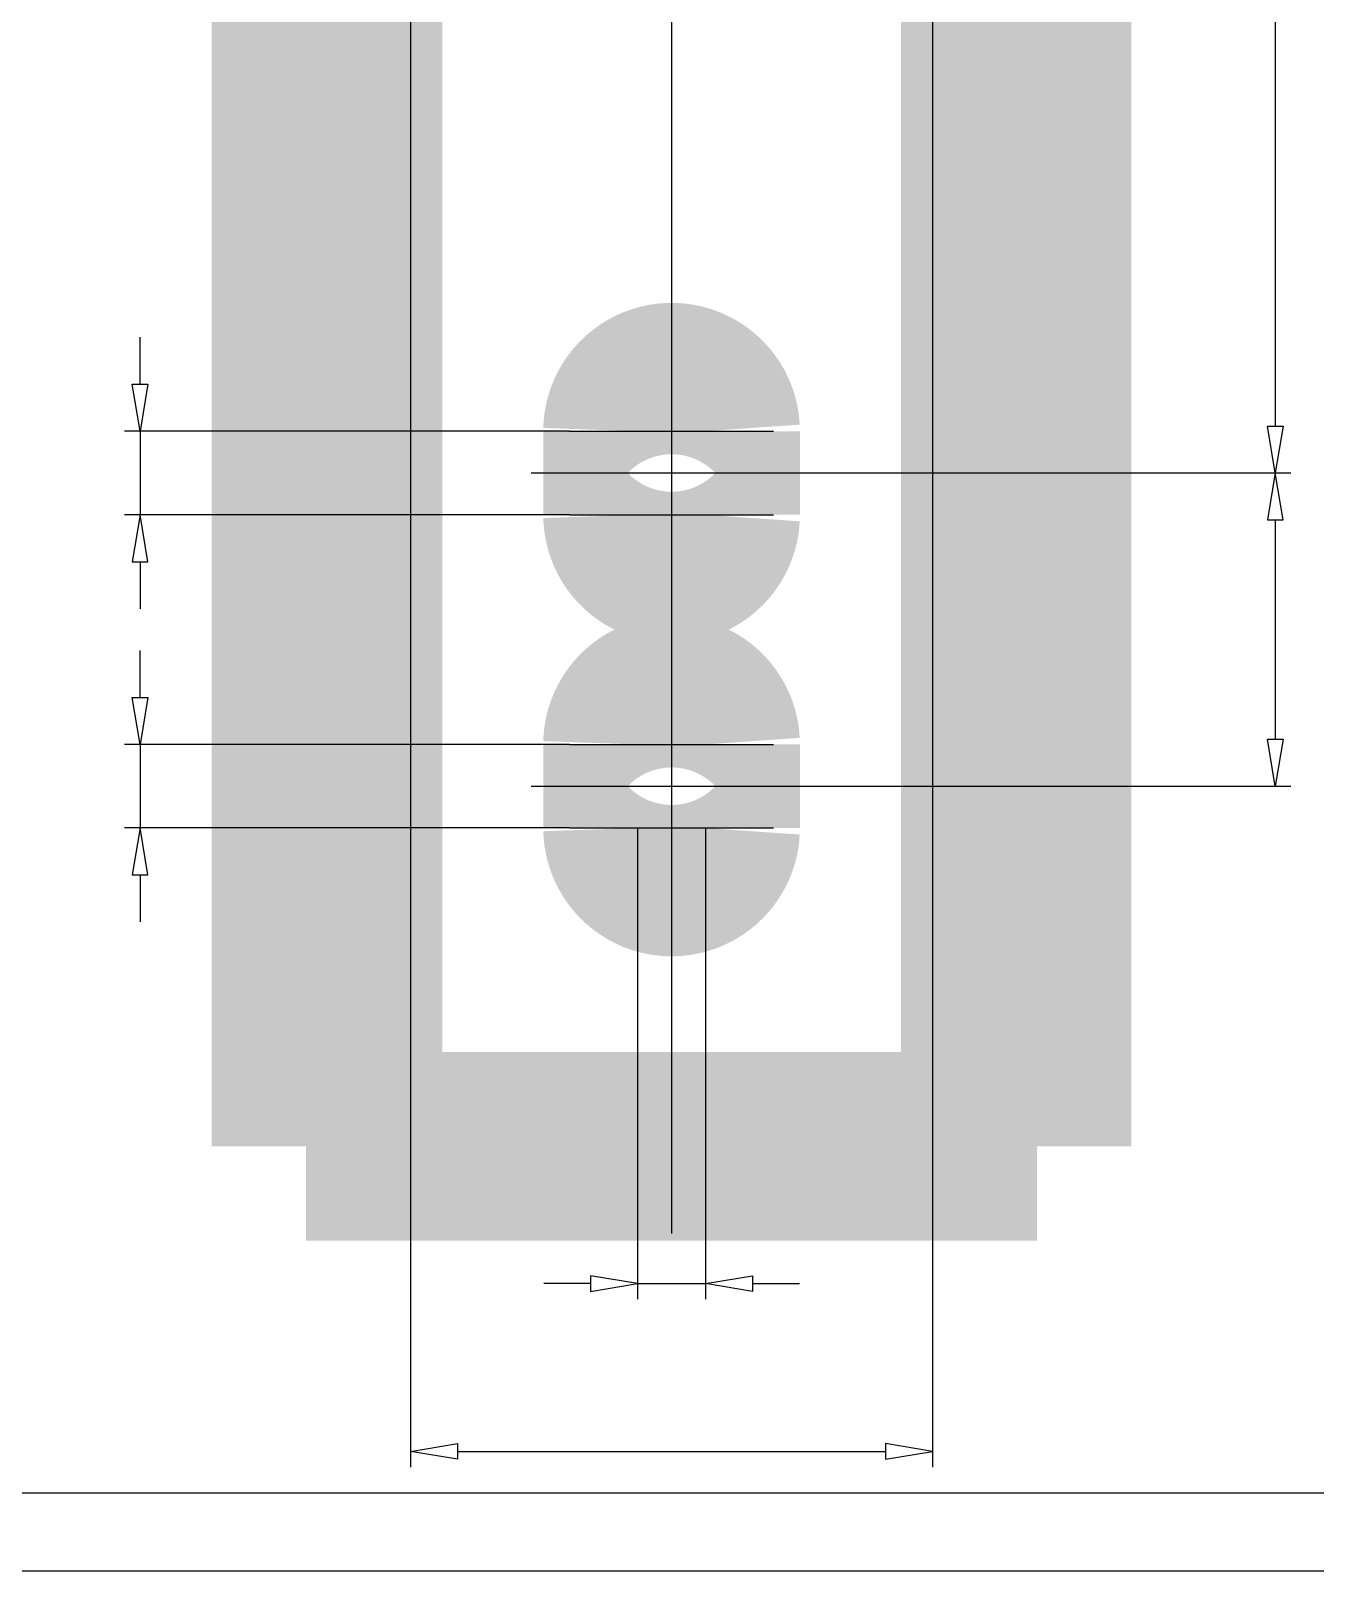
# Model space of a CAD drawing. Extents: x 17.6 to 52.5, y 0.1 to 49.5.
# Drawn here: x 34.27 to 43.89, y 0.14 to 11.69 of the extents above; entities that cross this region are included whole.
import ezdxf

# ---------------------------------------------------------------- set-up
doc = ezdxf.new("R2010")
doc.units = 0
doc.linetypes.add('1', pattern=[50.799999713897705, 31.75, -6.349999904632568, 6.349999904632568, -6.349999904632568])
doc.layers.get('0').update_dxf_attribs({"linetype": 'CONTINUOUS'})

msp = doc.modelspace()

# ---------------------------------------------------------------- linework, layer by layer
at = {"color": 1, "linetype": '1'}
for points in [[(39.06933751766201, 34.02716738849131), (39.06933751766201, 2.673953965709586)], [(38.304660152020915, 8.689233015033778), (39.834014883301734, 8.689233015033778)], [(38.016035786636394, 8.376164987767709), (40.122639248686255, 8.376164987767709)], [(38.304660152020915, 8.063096960500502), (39.834014883301734, 8.063096960500502)], [(38.304660152020915, 6.34122281053385), (39.834014883301734, 6.34122281053385)], [(38.01603578663526, 6.028154783267212), (40.12263924868512, 6.028154783267212)], [(38.304660152020915, 5.715086756000005), (39.834014883301734, 5.715086756000005)]]:
    msp.add_lwpolyline(points, dxfattribs=at)
at = {"color": 7, "const_width": 1.415000081062317}
for points in [[(36.3299922790809, 32.28673557025809), (36.329992279078624, 3.327943048091697)], [(36.64306030634634, 32.28673557025809), (36.64306030634634, 3.327943048091697)], [(41.49561472898199, 32.28673557025809), (41.49561472897858, 3.327943048091697)], [(41.80868275624857, 32.28673557025809), (41.808682756247435, 3.327943048091697)], [(38.814969745507824, 8.689233015033778), (38.81558937971363, 8.706976814370933), (38.81744524070109, 8.72463416749622), (38.82052829688064, 8.742119049220776), (38.824823526703995, 8.759346274069912), (38.830309993305036, 8.776231917305893), (38.836960993781986, 8.79269370562821), (38.84474409651875, 8.808651451026037), (38.85362142108875, 8.824027395993483), (38.86354967557645, 8.8387466380521), (38.874480492462, 8.852737474966261), (38.88636065254536, 8.865931712638371), (38.899132252888876, 8.878265112956115), (38.912733080024054, 8.88967755240543), (38.92709686186504, 8.90011346058742), (38.942153631584915, 8.90952196950093), (38.95783002618032, 8.917857249428152), (38.974049669008764, 8.92507871419798), (38.99073355232349, 8.931151133147864), (39.00780038249036, 8.936044985669696), (39.02516701850482, 8.93973636790821), (39.042748845197366, 8.942207328646532), (39.06046021058569, 8.943445831985684), (39.0782148247381, 8.943445831985684), (39.09592619012642, 8.942207328646532), (39.11350801681897, 8.93973636790821), (39.13087465283343, 8.936044985669696), (39.147941483000295, 8.931151133147864), (39.16462536631502, 8.92507871419798), (39.18084500914347, 8.917857249428152), (39.19652140373887, 8.90952196950093), (39.21157817345875, 8.90011346058742), (39.22594195529973, 8.88967755240543), (39.23954278243491, 8.878265112956115), (39.25231438277842, 8.865931712638371), (39.26419454286179, 8.852737474966261), (39.275125359747335, 8.8387466380521), (39.28505361423504, 8.824027395993483), (39.29393093880503, 8.808651451026037), (39.3017140415418, 8.79269370562821), (39.30836504201875, 8.776231917305893), (39.31385150861979, 8.759346274069912), (39.31814673844315, 8.742119049220776), (39.321229794622695, 8.72463416749622), (39.32370528981596, 8.689233015033778)], [(38.814969745507824, 8.06309696050107), (38.814969745507824, 8.689233015033778)], [(39.32370528981596, 8.689233015033778), (39.32370528981596, 8.06309696050107)], [(38.814969745507824, 8.06309696050107), (38.81558937971363, 8.045353161163916), (38.81744524070109, 8.02769580803863), (38.82052829688064, 8.010210926314073), (38.824823526703995, 7.9929837014649365), (38.830309993305036, 7.976098058228956), (38.836960993781986, 7.959636269906639), (38.84474409651875, 7.943678524508812), (38.85362142108875, 7.928302579541366), (38.86354967557645, 7.9135833374827484), (38.874480492462, 7.899592500568588), (38.88636065254536, 7.886398262896535), (38.899132252888876, 7.874064862578734), (38.912733080024054, 7.862652423129418), (38.92709686186504, 7.852216514947429), (38.942153631584915, 7.842808006033977), (38.95783002618032, 7.834472726106696), (38.974049669008764, 7.827251261336869), (38.99073355232349, 7.821178842386985), (39.00780038249036, 7.816284989865153), (39.02516701850482, 7.8125936076266385), (39.042748845197366, 7.810122646888317), (39.06046021058569, 7.8088841435491645), (39.0782148247381, 7.8088841435491645), (39.09592619012642, 7.810122646888317), (39.11350801681897, 7.8125936076266385), (39.13087465283343, 7.816284989865153), (39.147941483000295, 7.821178842386985), (39.16462536631502, 7.827251261336869), (39.18084500914347, 7.834472726106696), (39.19652140373887, 7.842808006033977), (39.21157817345875, 7.852216514947429), (39.22594195529973, 7.862652423129418), (39.23954278243491, 7.874064862578734), (39.25231438277842, 7.886398262896535), (39.26419454286179, 7.899592500568588), (39.275125359747335, 7.9135833374827484), (39.28505361423504, 7.928302579541366), (39.29393093880503, 7.943678524508812), (39.3017140415418, 7.959636269906639), (39.30836504201875, 7.976098058228956), (39.31385150861979, 7.9929837014649365), (39.31814673844315, 8.010210926314073), (39.321229794622695, 8.02769580803863), (39.32370528981596, 8.06309696050107)], [(38.814969745507824, 6.34122281053385), (38.81558937971363, 6.358966609871004), (38.81744524070109, 6.376623962996291), (38.82052829688064, 6.394108844720847), (38.824823526703995, 6.411336069569984), (38.830309993305036, 6.428221712805964), (38.836960993781986, 6.4446835011282815), (38.84474409651875, 6.460641246526109), (38.85362142108875, 6.476017191493554), (38.86354967557645, 6.490736433552172), (38.874480492462, 6.504727270466333), (38.88636065254536, 6.517921508138443), (38.899132252888876, 6.530254908456186), (38.912733080024054, 6.541667347905502), (38.92709686186504, 6.5521032560874914), (38.942153631584915, 6.561511765000944), (38.95783002618032, 6.569847044928224), (38.974049669008764, 6.5770685096980515), (38.99073355232349, 6.583140928647936), (39.00780038249036, 6.5880347811697675), (39.02516701850482, 6.591726163408282), (39.042748845197366, 6.5941971241466035), (39.06046021058569, 6.595435627485756), (39.0782148247381, 6.595435627485756), (39.09592619012642, 6.5941971241466035), (39.11350801681897, 6.591726163408282), (39.13087465283343, 6.5880347811697675), (39.147941483000295, 6.583140928647936), (39.16462536631502, 6.5770685096980515), (39.18084500914347, 6.569847044928224), (39.19652140373887, 6.561511765000944), (39.21157817345875, 6.5521032560874914), (39.22594195529973, 6.541667347905502), (39.23954278243491, 6.530254908456186), (39.25231438277842, 6.517921508138443), (39.26419454286179, 6.504727270466333), (39.275125359747335, 6.490736433552172), (39.28505361423504, 6.476017191493554), (39.29393093880503, 6.460641246526109), (39.3017140415418, 6.4446835011282815), (39.30836504201875, 6.428221712805964), (39.31385150861979, 6.411336069569984), (39.31814673844315, 6.394108844720847), (39.321229794622695, 6.376623962996291), (39.32370528981596, 6.34122281053385)], [(38.814969745507824, 5.715086756000574), (38.814969745507824, 6.34122281053385)], [(39.32370528981596, 6.34122281053385), (39.3237052898171, 5.715086756000574)], [(38.814969745507824, 5.715086756000574), (38.81558937971363, 5.6973429566634195), (38.81744524070109, 5.6796856035381325), (38.82052829688064, 5.662200721813576), (38.824823526703995, 5.64497349696444), (38.830309993305036, 5.628087853728459), (38.836960993781986, 5.611626065406142), (38.84474409651875, 5.595668320008315), (38.85362142108875, 5.5802923750408695), (38.86354967557645, 5.5655731329822515), (38.874480492462, 5.551582296068091), (38.88636065254536, 5.538388058395981), (38.899132252888876, 5.5260546580782375), (38.912733080024054, 5.5146422186289215), (38.92709686186504, 5.504206310446932), (38.942153631584915, 5.494797801533423), (38.95783002618032, 5.4864625216061995), (38.974049669008764, 5.479241056836372), (38.99073355232349, 5.473168637886488), (39.00780038249036, 5.468274785364656), (39.02516701850482, 5.4645834031261415), (39.042748845197366, 5.46211244238782), (39.06046021058569, 5.460873939048668), (39.0782148247381, 5.460873939048668), (39.09592619012642, 5.46211244238782), (39.11350801681897, 5.4645834031261415), (39.13087465283343, 5.468274785364656), (39.147941483000295, 5.473168637886488), (39.16462536631502, 5.479241056836372), (39.18084500914347, 5.4864625216061995), (39.19652140373887, 5.494797801533423), (39.21157817345875, 5.504206310446932), (39.22594195529973, 5.5146422186289215), (39.23954278243491, 5.5260546580782375), (39.25231438277842, 5.538388058395981), (39.26419454286179, 5.551582296068091), (39.275125359747335, 5.5655731329822515), (39.28505361423504, 5.5802923750408695), (39.29393093880503, 5.595668320008315), (39.3017140415418, 5.611626065406142), (39.30836504201875, 5.628087853728459), (39.31385150861979, 5.64497349696444), (39.31814673844315, 5.662200721813576), (39.321229794622695, 5.6796856035381325), (39.32370528981596, 5.715086756000574)], [(36.329992279078624, 4.893283184426139), (36.64306030634634, 4.893283184426139)], [(41.49561472897744, 4.893283184426139), (41.8086827562463, 4.893283184426139)], [(36.32999227907885, 3.3279430480915835), (41.808682756247435, 3.327943048092152)]]:
    msp.add_lwpolyline(points, dxfattribs=at)
at = {"color": 5}
for points in [[(43.594308655642635, 16.6724677103324), (43.594308655642635, 8.728366518442726)], [(37.112662347245305, 13.541787437674657), (37.112662347245305, 0.9236394102535428)], [(41.02601268807416, 13.541787437669825), (41.02601268807416, 0.9236394102535428)], [(35.08549747319262, 9.041434545708796), (35.08549747319262, 9.393636076383757)], [(35.02679721808022, 9.041434545708796), (35.144197728305244, 9.041434545708796), (35.08549747319262, 8.689233015033778), (35.08549747319262, 8.689233015033778), (35.02679721808022, 9.041434545708796)], [(38.3046601520216, 8.689233015033778), (34.96809696296782, 8.689233015033778)], [(35.08549747319262, 8.689233015033778), (35.08549747319262, 8.063096960500502)], [(43.53560840053001, 8.728366518442726), (43.653008910755034, 8.728366518442726), (43.594308655642635, 8.376164987767709), (43.594308655642635, 8.376164987767709), (43.53560840053001, 8.728366518442726)], [(40.122639248686255, 8.376164987767709), (43.71170916586766, 8.376164987767709)], [(40.122639248686255, 8.376164987767709), (43.71170916586789, 8.376164987767709)], [(43.535608400530464, 8.023963457092748), (43.65300891075549, 8.023963457092748), (43.59430865564286, 8.376164987767709), (43.59430865564286, 8.376164987767709), (43.535608400530464, 8.023963457092748)], [(38.3046601520216, 8.063096960500502), (34.96809696296782, 8.063096960500502)], [(35.02679721808022, 7.710895429825484), (35.144197728305244, 7.710895429825484), (35.08549747319262, 8.063096960500502), (35.08549747319262, 8.063096960500502), (35.02679721808022, 7.710895429825484)], [(43.59430865564286, 8.023963457092748), (43.59430865564286, 6.380356313942173)], [(35.08549747319262, 7.710895429825484), (35.08549747319262, 7.3586938991505235)], [(35.08549747319262, 6.693424341208868), (35.08549747319262, 7.0456258718838285)], [(35.02679721808022, 6.693424341208868), (35.144197728305244, 6.693424341208868), (35.08549747319262, 6.34122281053385), (35.08549747319262, 6.34122281053385), (35.02679721808022, 6.693424341208868)], [(43.535608400530464, 6.380356313942173), (43.65300891075549, 6.380356313942173), (43.59430865564286, 6.028154783267212), (43.59430865564286, 6.028154783267212), (43.535608400530464, 6.380356313942173)], [(38.3046601520216, 6.34122281053385), (34.96809696296782, 6.34122281053385)], [(35.08549747319262, 6.34122281053385), (35.08549747319262, 5.715086756000574)], [(40.12263924868512, 6.028154783267212), (43.71170916586789, 6.028154783267212)], [(38.3046601520216, 5.715086756000574), (34.96809696296782, 5.715086756000574)], [(35.02679721808022, 5.362885225325556), (35.144197728305244, 5.362885225325556), (35.08549747319262, 5.715086756000574), (35.08549747319262, 5.715086756000574), (35.02679721808022, 5.362885225325556)], [(38.814969745507824, 5.715086756000005), (38.814969745507824, 2.1818083239354564)], [(39.3237052898171, 5.715086756000005), (39.3237052898171, 2.1818083239354564)], [(35.08549747319262, 5.362885225325556), (35.08549747319262, 5.010683694650595)], [(38.46276821483275, 2.357909089272937), (38.46276821483275, 2.240508579047969), (38.814969745507824, 2.2992088341604813), (38.814969745507824, 2.2992088341604813), (38.46276821483275, 2.357909089272937)], [(39.67590682049217, 2.357909089272937), (39.67590682049217, 2.240508579047969), (39.3237052898171, 2.2992088341604813), (39.3237052898171, 2.2992088341604813), (39.67590682049217, 2.357909089272937)], [(38.46276821483275, 2.2992088341604813), (38.110566684157675, 2.2992088341604813)], [(38.814969745507824, 2.2992088341604813), (39.3237052898171, 2.2992088341604813)], [(39.67590682049217, 2.2992088341604813), (40.02810835116725, 2.2992088341604813)], [(37.46486387792038, 1.0997401755910232), (37.46486387792038, 0.9823396653660552), (37.112662347245305, 1.0410399204785676), (37.112662347245305, 1.0410399204785676), (37.46486387792038, 1.0997401755910232)], [(37.46486387792038, 1.0410399204785676), (40.673811157399086, 1.0410399204785676)], [(40.673811157399086, 1.0997401755910232), (40.673811157399086, 0.9823396653660552), (41.02601268807416, 1.0410399204785676), (41.02601268807416, 1.0410399204785676), (40.673811157399086, 1.0997401755910232)]]:
    msp.add_lwpolyline(points, dxfattribs=at)
at = {"color": 5, "const_width": 7.8267007098e-08}
for points in [[(34.76100437681907, 8.54860198590444), (34.76100437681907, 8.757904816549853), (34.72064294835263, 8.757904816549853), (34.72064294835263, 8.54860198590444), (34.76100437681907, 8.54860198590444)], [(34.86791411293552, 8.757904816549853), (34.82755268446908, 8.757904816549853), (34.82755268446908, 8.54860198590444), (34.86791411293552, 8.54860198590444), (34.86791411293552, 8.757904816549853)], [(34.77710089888615, 8.445680346041684), (34.76959984056316, 8.460431513067988), (34.76023025137124, 8.472395764561497), (34.748992046918374, 8.481573186834112), (34.73601870750531, 8.488059868221569), (34.72144377207178, 8.491951836826843), (34.70526716607969, 8.493249171188324), (34.68100224068667, 8.490486357900465), (34.65946014878773, 8.482197824227796), (34.64064083121389, 8.46838364895251), (34.62609255142888, 8.449980785074047), (34.61736360645364, 8.427926117751667), (34.61445395203032, 8.402219737612143), (34.6174303287346, 8.376345210794284), (34.62635950807976, 8.354074314873685), (34.641241447709035, 8.335407160474347), (34.66039442592819, 8.32135277149348), (34.68213676125083, 8.312920074218084), (34.70646839906976, 8.310109194373524), (34.722097754881815, 8.311394552002412), (34.73631236909523, 8.315250466875227), (34.74911217021736, 8.32167706776147), (34.76028361336671, 8.33072238914724), (34.769613217028336, 8.342434369526416), (34.77710089888615, 8.356813131790375), (34.785589586177366, 8.338902783181823), (34.796961288680905, 8.324091540366851), (34.81121591580404, 8.312379524664607), (34.82792637243733, 8.303910870715299), (34.846665641397294, 8.2988296116078), (34.86743361973936, 8.297135878424456), (34.89594284850568, 8.300331197652156), (34.92124886412944, 8.309916992966578), (34.94335154471196, 8.32589339544495), (34.96043570667075, 8.347083181461926), (34.970686274657055, 8.372309034435261), (34.97410310925784, 8.401571071814715), (34.97067287896266, 8.430833136396245), (34.960382363579356, 8.45605899695937), (34.943231421412975, 8.477248748184422), (34.92095518336828, 8.493225169982054), (34.89528888095515, 8.502810983136442), (34.86623238674929, 8.506006265204917), (34.84457011900099, 8.504264498885902), (34.82539046779152, 8.49903911074756), (34.80869332652492, 8.490330175099757), (34.79487911909155, 8.478401954872538), (34.784348340756196, 8.463518651178049), (34.77710089888615, 8.445680346041684)], [(34.703825686491655, 8.453464335611102), (34.7194683895425, 8.451854709418058), (34.733082386962224, 8.447025723114734), (34.74466760815403, 8.438977466134588), (34.753476626798374, 8.428358594230815), (34.758762078587324, 8.415817690061374), (34.76052388362314, 8.401354849882182), (34.75877539785961, 8.387264418145492), (34.75353004083286, 8.374975769161324), (34.74478773145324, 8.364489010393527), (34.73350946558344, 8.35650084515322), (34.72065629721419, 8.351707887026123), (34.706228152471795, 8.35011025188328), (34.69121272078655, 8.351755975993967), (34.67787905533214, 8.356693004483702), (34.666227093902535, 8.364921454258536), (34.65721783052368, 8.375600448698037), (34.65181229972677, 8.387889025172512), (34.65001044853648, 8.401787293747134), (34.6517722421213, 8.415793700146821), (34.65705768452335, 8.42811831728892), (34.665866724005355, 8.438761244202055), (34.67713160361336, 8.446929655334884), (34.689784610752895, 8.451830655622246), (34.703825686491655, 8.453464335611102)], [(34.866472633347485, 8.466005207695218), (34.878671788045494, 8.465128332566678), (34.89060407474585, 8.462497603973816), (34.90226937645161, 8.458113107159534), (34.912933619251135, 8.451998857122419), (34.92186282666148, 8.444178800827558), (34.929056872130104, 8.434653027484899), (34.93432891131988, 8.424010131338548), (34.93749220235759, 8.412838632422734), (34.93854661275168, 8.401138627949763), (34.936330965575735, 8.383624682386142), (34.92968418713599, 8.368272888995307), (34.91860614511643, 8.355083356330454), (34.90411122941282, 8.344993034290837), (34.88721392635807, 8.338938780484227), (34.86791411293552, 8.336920714001678), (34.84829394107987, 8.33899888312493), (34.83107630413042, 8.345233242045367), (34.81626109436229, 8.355623911161672), (34.80491608741613, 8.369137816132877), (34.798109132438185, 8.384741795014236), (34.7958401335311, 8.402435959544619), (34.79808240785883, 8.419697707122054), (34.804809344054775, 8.43486924675841), (34.81602084776432, 8.447950676332766), (34.830595778724046, 8.45798099770002), (34.84741307514969, 8.463999145672119), (34.866472633347485, 8.466005207695218)], [(34.76100437681907, 8.043723773552188), (34.76100437681907, 8.2530266041976), (34.72064294835263, 8.2530266041976), (34.72064294835263, 8.043723773552188), (34.76100437681907, 8.043723773552188)], [(34.86791411293552, 8.2530266041976), (34.82755268446908, 8.2530266041976), (34.82755268446908, 8.043723773552188), (34.86791411293552, 8.043723773552188), (34.86791411293552, 8.2530266041976)], [(43.38393269332596, 7.448436697164311), (43.378166774973806, 7.4095167493169924), (43.400389551017724, 7.40400309341743), (43.4180477160146, 7.396399284287213), (43.43114114983587, 7.386705335439842), (43.440150358773735, 7.375185516847239), (43.44555595103634, 7.36210408261627), (43.447357795201924, 7.347461054693838), (43.44500867768784, 7.330103247521379), (43.437961488217525, 7.3146433678666085), (43.4262160945766, 7.301081450175786), (43.411000439202326, 7.290570674761909), (43.393542560570495, 7.284264186674363), (43.373842336209464, 7.282162031083374), (43.35514310987037, 7.2841080427864995), (43.33876633582895, 7.289946019397519), (43.32471190691558, 7.299676007614664), (43.31396751647435, 7.312409089493599), (43.307520931405634, 7.32725631601437), (43.30537205577548, 7.344217725706585), (43.305905909712465, 7.352169896674127), (43.30750758478757, 7.361323282693604), (43.31017698773576, 7.371677911132167), (43.27221802524946, 7.367353472482478), (43.27248494132505, 7.364926988906348), (43.27264513349587, 7.36283683549118), (43.272698518445395, 7.361083036440448), (43.27109684976631, 7.345058596631418), (43.26629194519796, 7.33013927320917), (43.258283722564556, 7.316325096415994), (43.246938721066726, 7.305273764885669), (43.23212353912072, 7.298642945329277), (43.21383810193197, 7.296432678627355), (43.19888940551846, 7.2980423438664275), (43.18575594546314, 7.302871286085519), (43.17443765985763, 7.310919548103868), (43.165762072349025, 7.321514434393407), (43.160556747018745, 7.333983220495099), (43.15882163098672, 7.3483259424237986), (43.16058342457154, 7.362620622827478), (43.16586886697337, 7.375233560636104), (43.1746779064556, 7.386164780608681), (43.187010548769194, 7.39505390955577), (43.20286684415282, 7.401540562297612), (43.22224673286246, 7.405624754532255), (43.2145588417261, 7.444544702379574), (43.18774463305499, 7.437769748840196), (43.16528159575432, 7.426958650816857), (43.147169670982976, 7.4121114125068175), (43.13388935950525, 7.393876699609848), (43.12592119530291, 7.37290316648847), (43.12326513448056, 7.349190830153702), (43.124639867126234, 7.332349552961659), (43.12876411410548, 7.316421192604025), (43.135637834278214, 7.3014057830745855), (43.14488731527308, 7.287988023872856), (43.15613887998143, 7.276852578871683), (43.16939248129938, 7.267999494505659), (43.18394073143509, 7.2615729138377105), (43.199076286538684, 7.257716938110434), (43.21479908832407, 7.256431621117713), (43.22956088705291, 7.257656895214723), (43.24341513126683, 7.261332649833207), (43.25636174978058, 7.267458939674441), (43.268000339220634, 7.275987709053879), (43.27793055928646, 7.286870863265904), (43.28615232793436, 7.300108451479616), (43.29267900138211, 7.282762660716685), (43.30264926525001, 7.268203701273251), (43.316063029387124, 7.256431621117713), (43.33246650461865, 7.247782760543828), (43.35140597869804, 7.242593414941268), (43.37288134981736, 7.240863641978763), (43.40207127755366, 7.244227112168801), (43.428138073825494, 7.254317449822338), (43.45108161747112, 7.271134712526646), (43.46889986632391, 7.293093265815685), (43.479590886360256, 7.318607439346977), (43.48315453830605, 7.347677276626371), (43.480084677903506, 7.373924224714301), (43.47087527232566, 7.397023927365353), (43.45552617953422, 7.416976405987782), (43.43529203722301, 7.432724572248446), (43.41142758483352, 7.443211334246996), (43.38393269332596, 7.448436697164311)], [(43.30320983639331, 7.202376137996509), (43.26427651426843, 7.201090839722667), (43.230762140794695, 7.197234857836122), (43.20266663512439, 7.190808264608563), (43.17921587975434, 7.181847088888617), (43.159635800808246, 7.170387300438335), (43.14392634190972, 7.15642897734341), (43.13244788013185, 7.139912049415727), (43.1255608254487, 7.120776378219887), (43.12326513448056, 7.099022054268687), (43.12453309085572, 7.082709340983172), (43.12833700901069, 7.067789992240591), (43.13467684788634, 7.054264114244347), (43.143405794686714, 7.042179744712712), (43.15437707156593, 7.031584830759186), (43.167590631814164, 7.022479490169019), (43.18296639819573, 7.014719561903462), (43.200424337104096, 7.008160788064174), (43.2199643901813, 7.002803294312912), (43.24293461391221, 6.9988392638096), (43.270683121507545, 6.996460779201186), (43.30320983639331, 6.995667970540865), (43.341876163401366, 6.9969413162650085), (43.37523043394435, 7.00076119366571), (43.40327254446629, 7.0071277329625445), (43.426736592449515, 7.016028906826364), (43.446356773941034, 7.027452590778694), (43.462132960979716, 7.0413989092614315), (43.473678103490556, 7.057939921648369), (43.48060526073277, 7.077147599312809), (43.48291429170786, 7.099022054268687), (43.4788567508233, 7.127395205877292), (43.46668430359682, 7.151395809371024), (43.44639680880982, 7.171023957786133), (43.41094704944635, 7.188441858806016), (43.36321809850483, 7.1988925601168035), (43.30320983639331, 7.202376137996509)], [(43.30320983639331, 7.162375080486754), (43.354582538505156, 7.160345021167302), (43.393062070621, 7.154254741926422), (43.41864832673923, 7.144104327191769), (43.434597993780244, 7.1309748772115995), (43.444167859746585, 7.115947421959675), (43.447357795201924, 7.099022054268687), (43.444154467523276, 7.082096712204361), (43.43454464745787, 7.067069252466354), (43.41852820344002, 7.053939781345548), (43.39290186268363, 7.043789396948), (43.35446244519221, 7.037699106951948), (43.30320983639331, 7.03566902805062), (43.251716956526025, 7.037699147150477), (43.213197444792286, 7.043789358897243), (43.1876512227484, 7.053939781345548), (43.171768236419666, 7.067117340426705), (43.162238473035586, 7.082288876151665), (43.15906187758469, 7.099454498133639), (43.161864739787006, 7.116127641008916), (43.17027338825005, 7.1303982564670605), (43.18428777037616, 7.142266440765638), (43.211809335633234, 7.153437933079886), (43.25145004740921, 7.160140784293276), (43.30320983639331, 7.162375080486754)], [(34.76100437681907, 6.200591781404512), (34.76100437681907, 6.409894612049925), (34.72064294835263, 6.409894612049925), (34.72064294835263, 6.200591781404512), (34.76100437681907, 6.200591781404512)], [(34.86791411293552, 6.409894612049925), (34.82755268446908, 6.409894612049925), (34.82755268446908, 6.200591781404512), (34.86791411293552, 6.200591781404512), (34.86791411293552, 6.409894612049925)], [(34.77710089888615, 6.097670141541755), (34.76959984056316, 6.112421308568059), (34.76023025137124, 6.124385560061569), (34.748992046918374, 6.133562982334183), (34.73601870750531, 6.140049663721641), (34.72144377207178, 6.143941632326914), (34.70526716607969, 6.145238966688396), (34.68100224068667, 6.142476153400537), (34.65946014878773, 6.134187619727868), (34.64064083121389, 6.120373444452582), (34.62609255142888, 6.101970580574118), (34.61736360645364, 6.079915913251739), (34.61445395203032, 6.054209533112214), (34.6174303287346, 6.0283350062943555), (34.62635950807976, 6.006064110373757), (34.641241447709035, 5.987396955974418), (34.66039442592819, 5.973342566993551), (34.68213676125083, 5.964909869718156), (34.70646839906976, 5.962098989873596), (34.722097754881815, 5.963384347502483), (34.73631236909523, 5.967240262375299), (34.74911217021736, 5.973666863261542), (34.76028361336671, 5.982712184647312), (34.769613217028336, 5.994424165026487), (34.77710089888615, 6.008802927290446), (34.785589586177366, 5.990892578681894), (34.796961288680905, 5.9760813358669225), (34.81121591580404, 5.964369320164678), (34.82792637243733, 5.955900666215371), (34.846665641397294, 5.950819407107872), (34.86743361973936, 5.949125673924527), (34.89594284850568, 5.952320993152227), (34.92124886412944, 5.961906788466649), (34.94335154471196, 5.977883190945022), (34.96043570667075, 5.9990729769619975), (34.970686274657055, 6.024298829935333), (34.97410310925784, 6.053560867314786), (34.97067287896266, 6.082822931896317), (34.960382363579356, 6.108048792459442), (34.943231421412975, 6.129238543684494), (34.92095518336828, 6.1452149654821255), (34.89528888095515, 6.154800778636513), (34.86623238674929, 6.157996060704988), (34.84457011900099, 6.156254294385974), (34.82539046779152, 6.151028906247632), (34.80869332652492, 6.142319970599829), (34.79487911909155, 6.13039175037261), (34.784348340756196, 6.11550844667812), (34.77710089888615, 6.097670141541755)], [(34.703825686491655, 6.105454131111173), (34.7194683895425, 6.103844504918129), (34.733082386962224, 6.099015518614806), (34.74466760815403, 6.09096726163466), (34.753476626798374, 6.0803483897308865), (34.758762078587324, 6.0678074855614454), (34.76052388362314, 6.0533446453822535), (34.75877539785961, 6.039254213645563), (34.75353004083286, 6.0269655646613955), (34.74478773145324, 6.016478805893598), (34.73350946558344, 6.008490640653292), (34.72065629721419, 6.0036976825261945), (34.706228152471795, 6.002100047383351), (34.69121272078655, 6.003745771494039), (34.67787905533214, 6.008682799983774), (34.666227093902535, 6.01691124975855), (34.65721783052368, 6.027590244198109), (34.65181229972677, 6.039878820672584), (34.65001044853648, 6.053777089247205), (34.6517722421213, 6.067783495646893), (34.65705768452335, 6.0801081127889915), (34.665866724005355, 6.090751039702127), (34.67713160361336, 6.098919450834956), (34.689784610752895, 6.10382045112226), (34.703825686491655, 6.105454131111173)], [(34.866472633347485, 6.11799500319529), (34.878671788045494, 6.11711812806675), (34.89060407474585, 6.114487399473887), (34.90226937645161, 6.110102902659605), (34.912933619251135, 6.1039886526224905), (34.92186282666148, 6.0961685963276295), (34.929056872130104, 6.086642822984913), (34.93432891131988, 6.07599992683862), (34.93749220235759, 6.064828427922805), (34.93854661275168, 6.053128423449834), (34.936330965575735, 6.035614477886213), (34.92968418713599, 6.020262684495378), (34.91860614511643, 6.007073151830468), (34.90411122941282, 5.996982829790909), (34.88721392635807, 5.990928575984299), (34.86791411293552, 5.98891050950175), (34.84829394107987, 5.990988678625001), (34.83107630413042, 5.997223037545439), (34.81626109436229, 6.007613706661743), (34.80491608741613, 6.021127611632949), (34.798109132438185, 6.036731590514307), (34.7958401335311, 6.05442575504469), (34.79808240785883, 6.071687502622126), (34.804809344054775, 6.086859042258482), (34.81602084776432, 6.099940471832838), (34.830595778724046, 6.109970793200091), (34.84741307514969, 6.115988941172191), (34.866472633347485, 6.11799500319529)], [(34.76100437681907, 5.695713569052202), (34.76100437681907, 5.905016399697672), (34.72064294835263, 5.905016399697672), (34.72064294835263, 5.695713569052202), (34.76100437681907, 5.695713569052202)], [(34.86791411293552, 5.905016399697672), (34.82755268446908, 5.905016399697672), (34.82755268446908, 5.695713569052202), (34.86791411293552, 5.695713569052202), (34.86791411293552, 5.905016399697672)], [(38.552242811244696, 1.928993598153852), (38.76154564189005, 1.928993598153852), (38.76154564189005, 1.969355026620235), (38.552242811244696, 1.969355026620235), (38.552242811244696, 1.928993598153852)], [(39.01409285903242, 1.8141557243030206), (38.973226913792814, 1.8179996698712557), (38.96886649483281, 1.7977255608319638), (38.96183921737793, 1.7811084643146273), (38.952145275375415, 1.7681485007832975), (38.94036123873502, 1.7588723511492503), (38.92706352248683, 1.7533065945133899), (38.91225232883198, 1.751451362221303), (38.89447414338542, 1.7540674204117295), (38.87861779668833, 1.7619154319430095), (38.864683503685455, 1.7749955288267074), (38.85387247339531, 1.7924000974357455), (38.84738574010339, 1.8132214289930744), (38.845223529761824, 1.8374596443103997), (38.847301730495246, 1.8603898789833693), (38.85353605372666, 1.8798498192777515), (38.86392672692182, 1.8958395676278883), (38.87768091010571, 1.9077184539936525), (38.89400559313367, 1.9148457399456902), (38.91290099462958, 1.9172215148511214), (38.92503350905304, 1.916167124560559), (38.93634905495401, 1.9130038487634238), (38.946847838029726, 1.9077317742295463), (38.95621751378417, 1.9007779962215068), (38.96414558567858, 1.8925695403768827), (38.970632250602876, 1.8831064979331131), (39.00717375719296, 1.8883919230894435), (38.976470242780124, 2.069297611394177), (38.81884445399851, 2.069297611394177), (38.81884445399851, 2.0279751965356922), (38.94533428450222, 2.0279751965356922), (38.96241581716845, 1.933318036918081), (38.94307602453409, 1.9455973310605827), (38.92311146561133, 1.9529648672617554), (38.90252234187028, 1.95542072393539), (38.87628747744361, 1.9518704350528537), (38.85293543530747, 1.9412194766746893), (38.83246643574512, 1.9234679263994963), (38.816610229961725, 1.9001373375403432), (38.80709638610756, 1.872749194507378), (38.80392514065693, 1.8413035898786347), (38.806712072400614, 1.8108723867561594), (38.815072574158876, 1.7833240711303233), (38.829006884825276, 1.7586587601617225), (38.85180635505617, 1.7349010807960212), (38.879554761291274, 1.720646403478895), (38.91225232883198, 1.7158948657151427), (38.93931616857094, 1.718884643894171), (38.96284825500379, 1.7278538028767798), (38.98284878978825, 1.7428024846927883), (38.99847688591626, 1.7626896041977602), (39.00889151390993, 1.7864739743234281), (39.01409285903242, 1.8141557243030206)], [(39.181448634775734, 1.9878540146673345), (39.22015236069069, 1.98449056229515), (39.22409244029063, 1.99991975189306), (39.22899343111726, 2.0122523898667737), (39.23485545209951, 2.021488538389349), (39.24619512532786, 2.0317657700755376), (39.25916840389914, 2.037932081645181), (39.27377539994677, 2.039987526436448), (39.28566763690719, 2.0387062260691096), (39.29655077375696, 2.034862263377022), (39.306424911752174, 2.028455689731743), (39.31781262806385, 2.017003951237996), (39.32747051034289, 2.002509053790618), (39.335398650704974, 1.984971055491144), (39.34133276700777, 1.9632154112130138), (39.345008511327705, 1.9360675207904023), (39.34642596926187, 1.9035274587643016), (39.3363596619904, 1.918022362995032), (39.32489987044232, 1.9297944176805117), (39.31204668199666, 1.9388437086724366), (39.29828058026624, 1.9452503079282906), (39.28408197392491, 1.9490942274313738), (39.26945096129725, 1.950375545377085), (39.24478968061317, 1.946838603959975), (39.22269896866828, 1.936227686197583), (39.203178938990504, 1.9185428711402324), (39.187983379599245, 1.8952523237985588), (39.178865978477006, 1.8678241391886559), (39.175826864531246, 1.8362584113203297), (39.17725637115723, 1.814676291404794), (39.18154472876199, 1.7941351685520317), (39.18869206951399, 1.774635158929641), (39.19833800827314, 1.7571372364275817), (39.210122061611855, 1.742602273153068), (39.22404435547537, 1.7310304013900577), (39.23970846817542, 1.722621812060595), (39.25671788888667, 1.71757658620362), (39.27507273154174, 1.7158948657151427), (39.305512004768616, 1.7203127765129125), (39.33196312266159, 1.7335663335218783), (39.35442618076377, 1.7556556776865477), (39.37148371224157, 1.7878888018076964), (39.38171819121567, 1.831573601589298), (39.3851296951766, 1.8867101969033229), (39.381357844956256, 1.9485870691744935), (39.37004220533072, 1.9980778425192511), (39.35118285177646, 2.0351825944761686), (39.32915226398654, 2.0576056248015675), (39.30255693610525, 2.0710594187867173), (39.27139695868959, 2.0755440229425517), (39.247960935444326, 2.0729547102192214), (39.227527925333334, 2.065186722862393), (39.21009804082996, 2.0522401029351727), (39.19629591098783, 2.034728809423882), (39.18674606668583, 2.013266762212993), (39.181448634775734, 1.9878540146673345)], [(39.42642808428127, 1.928993598153852), (39.635730914926626, 1.928993598153852), (39.635730914926626, 1.969355026620235), (39.42642808428127, 1.969355026620235), (39.42642808428127, 1.928993598153852)], [(38.76154564189005, 1.8220838620374593), (38.76154564189005, 1.8624452905038993), (38.552242811244696, 1.8624452905038993), (38.552242811244696, 1.8220838620374593), (38.76154564189005, 1.8220838620374593)], [(39.34037175515209, 1.8360181647223044), (39.339422806338916, 1.8213364608348002), (39.336575855461206, 1.8070817913047108), (39.33183098881909, 1.7932542702757814), (39.32538039391875, 1.7807214424065592), (39.3174161892498, 1.770350755771858), (39.30793846527945, 1.7621423358328911), (39.297535816114305, 1.7562029449024408), (39.286796760664856, 1.7526392429318207), (39.27572139733911, 1.751451362221303), (39.260057350748184, 1.7539072560059026), (39.24593081481521, 1.7612747743006025), (39.233341898572235, 1.7735540492386122), (39.2234918230788, 1.7900510197349035), (39.217581717287885, 1.8100715290696598), (39.21561170010841, 1.8336156987421646), (39.21755773352629, 1.8562389519873363), (39.22339568562052, 1.875418604181732), (39.2331256766397, 1.891154758966593), (39.245810730913036, 1.902833440241693), (39.26051378494981, 1.9098406024265842), (39.277234950866614, 1.9121763362928164), (39.29393211923502, 1.9098406311871372), (39.308851399619925, 1.902833409009986), (39.3219928908909, 1.891154758966593), (39.33220339751938, 1.8756855753088075), (39.33832965610645, 1.8573066775101665), (39.34037175515209, 1.8360181647223044)], [(39.635730914926626, 1.8220838620374593), (39.635730914926626, 1.8624452905038993), (39.42642808428127, 1.8624452905038993), (39.42642808428127, 1.8220838620374593), (39.635730914926626, 1.8220838620374593)], [(39.11528472343525, 1.7219010306655491), (39.11528472343525, 1.7711515832584723), (39.070959227276035, 1.7711515832584723), (39.070959227276035, 1.7219010306655491), (39.11528472343525, 1.7219010306655491)], [(39.075608013275996, 1.3321387397280091), (39.074322736606064, 1.371072061852999), (39.07046673032801, 1.4045864353267348), (39.06404013988799, 1.4326819409969858), (39.05507898577184, 1.4561326963669785), (39.04361917293022, 1.4757127753129566), (39.02966085262301, 1.491422234211484), (39.013143946299124, 1.5029006959893536), (38.994008250711886, 1.509787750672558), (38.97225392954806, 1.5120834416406979), (38.955941237866455, 1.5108154852655957), (38.94102186473265, 1.5070115671106805), (38.92749598952378, 1.5006717282350337), (38.915411641596165, 1.4919427814347728), (38.90481670325107, 1.4809715045553276), (38.895711365448506, 1.4677579443070954), (38.8879514587868, 1.4523821779256423), (38.881392660556, 1.4349242390173913), (38.87603516959234, 1.4153841859399563), (38.87207116069294, 1.3924139622091047), (38.869692651693185, 1.364665454613771), (38.86889984582035, 1.3321387397280091), (38.87017321314852, 1.2934724127199502), (38.87399306615771, 1.260118142176907), (38.88035960824209, 1.2320760316550832), (38.8892608037097, 1.2086119836719718), (38.900684463270636, 1.188991802180226), (38.914630784540805, 1.1732156151416007), (38.931171818531766, 1.1616704726308171), (38.95037947180481, 1.1547433153884867), (38.97225392954806, 1.1524342844133457), (39.000627102760745, 1.1564918252980192), (39.02462768186297, 1.168664272524552), (39.04425583306556, 1.1889517673115506), (39.061673755689526, 1.2244015266750239), (39.07212443260869, 1.2721304776164288), (39.075608013275996, 1.3321387397280091)], [(39.3218847943765, 1.2506951430011668), (39.28101884913667, 1.2545390885694019), (39.276658398584914, 1.23426497953011), (39.26963115679814, 1.2176478830128303), (39.25993721071927, 1.2046879194814437), (39.248153142487126, 1.1954117698474533), (39.23485546190727, 1.189846013211593), (39.22004426417607, 1.1879907809194492), (39.2022660471373, 1.1906068391099325), (39.18640973610877, 1.1984548506411556), (39.17247543902931, 1.2115349475248536), (39.16166437714719, 1.2289395161339485), (39.155177679523604, 1.2497608476912205), (39.15301546510568, 1.2739990630086027), (39.15509363424735, 1.2969292976815723), (39.16132799314687, 1.3163892379759545), (39.171718662265675, 1.3323789863260345), (39.185472813857814, 1.3442578726918555), (39.20179753255388, 1.3513851586438932), (39.22069292997344, 1.3537609335493244), (39.23282541280514, 1.352706543258762), (39.24414099437422, 1.34954326746157), (39.25463977337358, 1.3442711929277493), (39.26400941753627, 1.337317414919653), (39.27193752509879, 1.329108959075029), (39.27842418594696, 1.3196459166313161), (39.314965692536816, 1.3249313417875896), (39.28426217812398, 1.5058370300923798), (39.126636389342366, 1.5058370300923798), (39.126636389342366, 1.4645146152338953), (39.25312621984608, 1.4645146152338953), (39.270207752512306, 1.369857455616284), (39.2508679282862, 1.3821367497587858), (39.23090340503154, 1.3895042859599585), (39.21031427721414, 1.391960142633593), (39.18407938119549, 1.3884098537510567), (39.160727374727685, 1.3777588953728923), (39.140258371088976, 1.3600073450976993), (39.12440213371383, 1.3366767562384894), (39.11488832552777, 1.309288613205581), (39.111717076001014, 1.277843008576781), (39.11450397615249, 1.2474118054543055), (39.12286451357909, 1.2198634898285263), (39.13679882016913, 1.1951981788598687), (39.15959825880827, 1.1714404994942242), (39.187346700711714, 1.157185822177098), (39.22004426417607, 1.1524342844133457), (39.247108072323044, 1.155424062592374), (39.270640194424004, 1.1643932215749828), (39.29064072513211, 1.1793419033909345), (39.30626878966814, 1.1992290228959064), (39.31668345333014, 1.2230133930216311), (39.3218847943765, 1.2506951430011668)], [(38.61375796548805, 1.3655330168519981), (38.82306079613363, 1.3655330168519981), (38.82306079613363, 1.405894445318438), (38.61375796548805, 1.405894445318438), (38.61375796548805, 1.3655330168519981)], [(39.0356069557663, 1.3321387397280091), (39.033576918050585, 1.2807660376161607), (39.02748661441842, 1.2422865055003172), (39.01733620247137, 1.2167002493821997), (39.00420677409488, 1.2007505823411293), (38.98917929445179, 1.1911807163747312), (38.97225392954806, 1.1879907809194492), (38.9553286090877, 1.1911941085979834), (38.940301124958296, 1.200803928663504), (38.927171656625205, 1.216820372681184), (38.91702129383134, 1.2424467134376869), (38.91093097944395, 1.2808861309291615), (38.90890090333028, 1.3321387397280091), (38.91093104403376, 1.3836316195953486), (38.9170212313893, 1.4221511313289739), (38.927171656625205, 1.4476973533729165), (38.9403492373101, 1.4635803397015366), (38.95552074864372, 1.4731101030856735), (38.972686373413126, 1.4762866985366259), (38.98935953789237, 1.473483836334367), (39.003630128959, 1.4650751878713777), (39.015498316045296, 1.4510608057451009), (39.02666982996334, 1.4235392404881395), (39.033372656785104, 1.3838985287122227), (39.0356069557663, 1.3321387397280091)], [(39.36491295894075, 1.3655330168519981), (39.57421578958633, 1.3655330168519981), (39.57421578958633, 1.405894445318438), (39.36491295894075, 1.405894445318438), (39.36491295894075, 1.3655330168519981)], [(38.82306079613363, 1.2586232807356623), (38.82306079613363, 1.2989847092020455), (38.61375796548805, 1.2989847092020455), (38.61375796548805, 1.2586232807356623), (38.82306079613363, 1.2586232807356623)], [(39.57421578958633, 1.2586232807356623), (39.57421578958633, 1.2989847092020455), (39.36491295894075, 1.2989847092020455), (39.36491295894075, 1.2586232807356623), (39.57421578958633, 1.2586232807356623)]]:
    msp.add_lwpolyline(points, dxfattribs=at)
at = {"color": 7}
for points in [[(18.232836833680267, 0.7305271310630133), (51.92678326825421, 0.7305271310630133)], [(52.51378581937911, 0.14352457993800272), (17.645834282555143, 0.14352457993800272)]]:
    msp.add_lwpolyline(points, dxfattribs=at)

doc.saveas('drawing.dxf')
